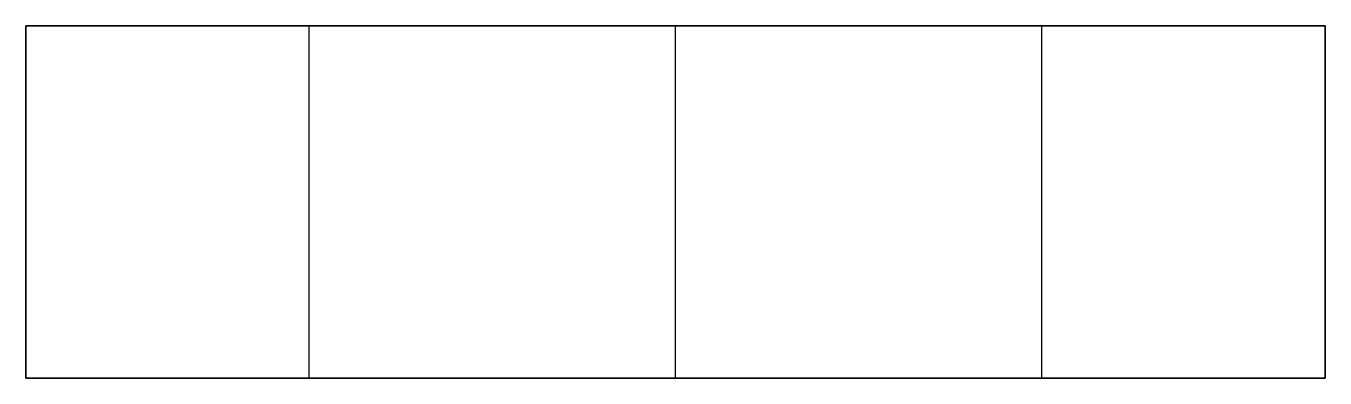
# Model space of a CAD drawing. Extents: x -100 to 359, y -124 to 0.
import ezdxf

# ---------------------------------------------------------------- set-up
doc = ezdxf.new("R2010")
doc.units = 0
doc.layers.get('0').update_dxf_attribs({"linetype": 'CONTINUOUS'})

msp = doc.modelspace()

# ---------------------------------------------------------------- linework, layer by layer
at = {"linetype": 'CONTINUOUS'}
for p, q in [((-100, -124.28), (-100, 0)), ((-100, 0), (358.96, 0)), ((358.96, 0), (-100, 0)), ((-100, 0), (-100, -124.28)), ((0, -124.28), (0, 0)), ((129.48, -124.28), (129.48, 0)), ((258.96, -124.28), (258.96, 0)), ((358.96, 0), (358.96, -124.28)), ((358.96, -124.28), (358.96, 0)), ((358.96, -124.28), (-100, -124.28)), ((-100, -124.28), (358.96, -124.28))]:
    msp.add_line(p, q, dxfattribs=at)

doc.saveas('drawing.dxf')
